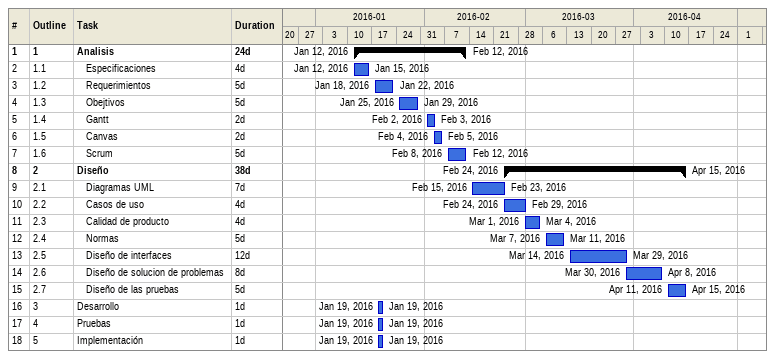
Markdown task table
| ID | WBS | Task | Duration | Start | Finish |
|---|---|---|---|---|---|
| 1 | 1 | **Analisis** | 24d | 2016-01-12 | 2016-02-12 |
| 2 | 1.1 | Especificaciones | 4d | 2016-01-12 | 2016-01-15 |
| 3 | 1.2 | Requerimientos | 5d | 2016-01-18 | 2016-01-22 |
| 4 | 1.3 | Obejtivos | 5d | 2016-01-25 | 2016-01-29 |
| 5 | 1.4 | Gantt | 2d | 2016-02-02 | 2016-02-03 |
| 6 | 1.5 | Canvas | 2d | 2016-02-04 | 2016-02-05 |
| 7 | 1.6 | Scrum | 5d | 2016-02-08 | 2016-02-12 |
| 8 | 2 | **Diseño** | 38d | 2016-02-24 | 2016-04-15 |
| 9 | 2.1 | Diagramas UML | 7d | 2016-02-15 | 2016-02-23 |
| 10 | 2.2 | Casos de uso | 4d | 2016-02-24 | 2016-02-29 |
| 11 | 2.3 | Calidad de producto | 4d | 2016-03-01 | 2016-03-04 |
| 12 | 2.4 | Normas | 5d | 2016-03-07 | 2016-03-11 |
| 13 | 2.5 | Diseño de interfaces | 12d | 2016-03-14 | 2016-03-29 |
| 14 | 2.6 | Diseño de solucion de problemas | 8d | 2016-03-30 | 2016-04-08 |
| 15 | 2.7 | Diseño de las pruebas | 5d | 2016-04-11 | 2016-04-15 |
| 16 | 3 | Desarrollo | 1d | 2016-01-19 | 2016-01-19 |
| 17 | 4 | Pruebas | 1d | 2016-01-19 | 2016-01-19 |
| 18 | 5 | Implementación | 1d | 2016-01-19 | 2016-01-19 |
